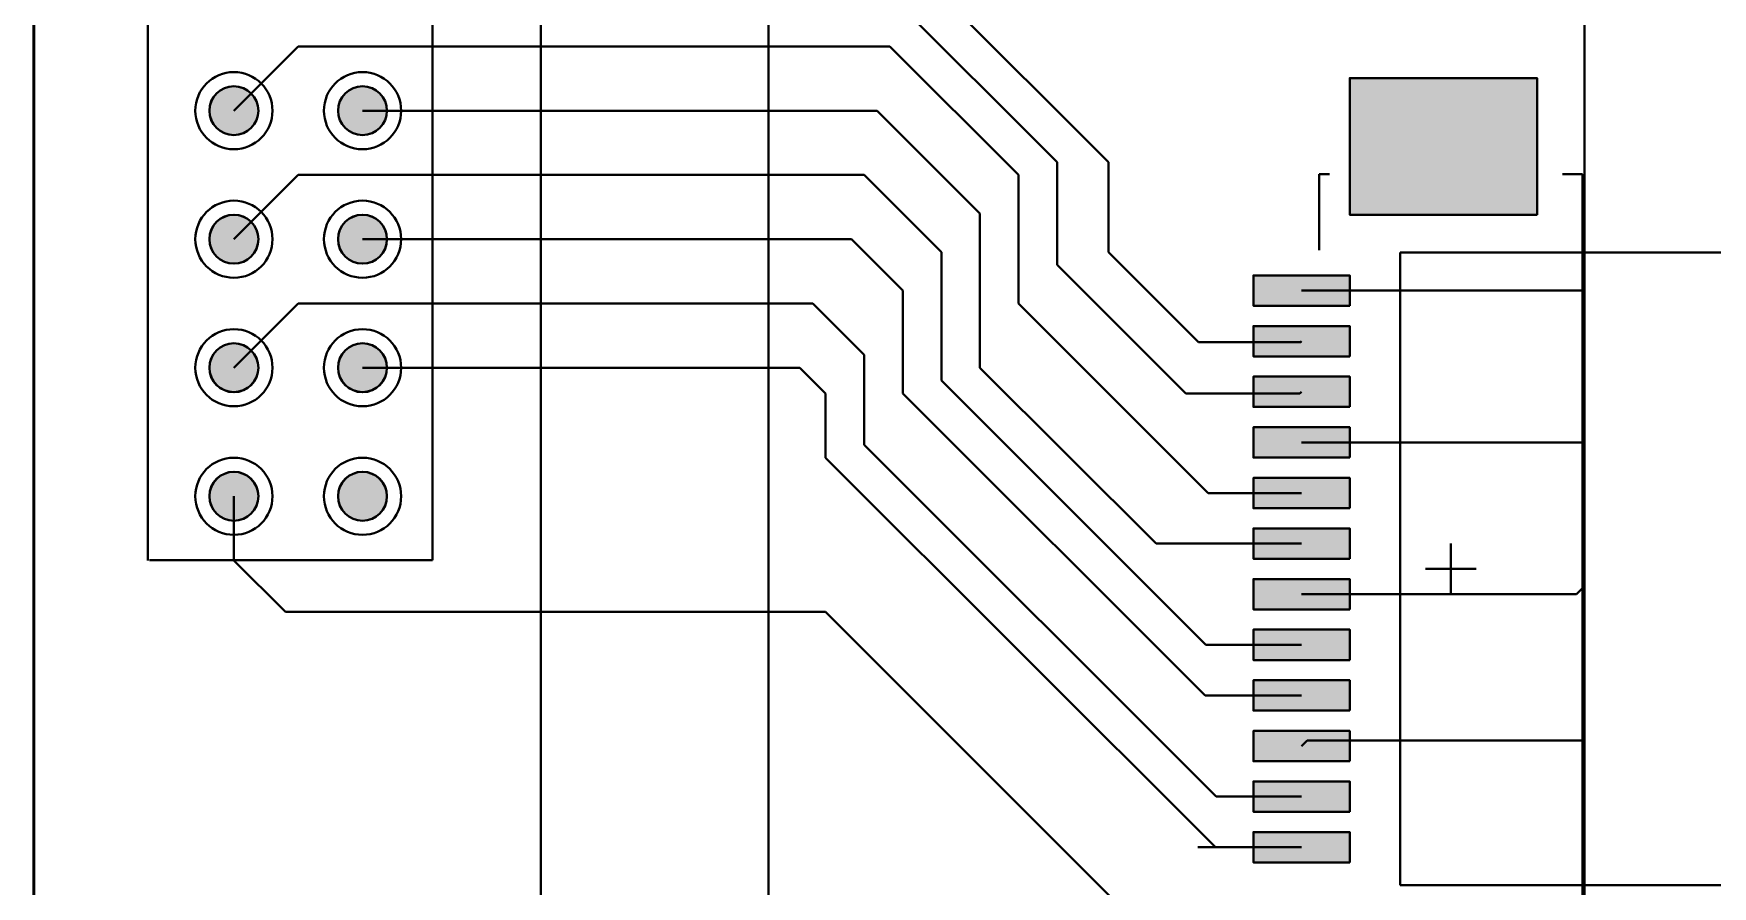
# Model space of a CAD drawing. Header units: millimetres. Extents: x 3 to 68, y 3.3 to 83.4.
# Drawn here: x 2.96 to 36.11, y 21.15 to 38 of the extents above; entities that cross this region are included whole.
import ezdxf

# ---------------------------------------------------------------- set-up
doc = ezdxf.new("R2010")
doc.units = ezdxf.units.MM
for name, color, linetype in [('bottom_copper', 7, 'Continuous'), ('bottom_silk', 7, 'Continuous'), ('drill_plated', 7, 'Continuous'), ('outline', 7, 'Continuous'), ('top_copper', 7, 'Continuous'), ('top_silk', 7, 'Continuous')]:
    doc.layers.add(name, color=color, linetype=linetype)

msp = doc.modelspace()

# ---------------------------------------------------------------- hatches: boundary and pattern name
at = {"layer": 'bottom_copper', "lineweight": 40}
for points in [[(7.389, 36.382), (7.362, 36.291), (7.317, 36.208), (7.257, 36.135), (7.184, 36.075), (7.101, 36.03), (7.01, 36.003), (6.916, 35.993), (6.822, 36.003), (6.731, 36.03), (6.648, 36.075), (6.575, 36.135), (6.515, 36.208), (6.47, 36.291), (6.443, 36.382), (6.433, 36.476), (6.443, 36.57), (6.47, 36.661), (6.515, 36.744), (6.575, 36.817), (6.648, 36.877), (6.731, 36.922), (6.822, 36.949), (6.916, 36.959), (7.01, 36.949), (7.101, 36.922), (7.184, 36.877), (7.257, 36.817), (7.317, 36.744), (7.362, 36.661), (7.389, 36.57), (7.399, 36.476), (7.389, 36.382)], [(9.929, 36.382), (9.902, 36.291), (9.857, 36.208), (9.797, 36.135), (9.724, 36.075), (9.641, 36.03), (9.55, 36.003), (9.456, 35.993), (9.362, 36.003), (9.271, 36.03), (9.188, 36.075), (9.115, 36.135), (9.055, 36.208), (9.01, 36.291), (8.983, 36.382), (8.973, 36.476), (8.983, 36.57), (9.01, 36.661), (9.055, 36.744), (9.115, 36.817), (9.188, 36.877), (9.271, 36.922), (9.362, 36.949), (9.456, 36.959), (9.55, 36.949), (9.641, 36.922), (9.724, 36.877), (9.797, 36.817), (9.857, 36.744), (9.902, 36.661), (9.929, 36.57), (9.939, 36.476), (9.929, 36.382)], [(7.389, 33.842), (7.362, 33.751), (7.317, 33.668), (7.257, 33.595), (7.184, 33.535), (7.101, 33.49), (7.01, 33.463), (6.916, 33.453), (6.822, 33.463), (6.731, 33.49), (6.648, 33.535), (6.575, 33.595), (6.515, 33.668), (6.47, 33.751), (6.443, 33.842), (6.433, 33.936), (6.443, 34.03), (6.47, 34.121), (6.515, 34.204), (6.575, 34.277), (6.648, 34.337), (6.731, 34.382), (6.822, 34.409), (6.916, 34.419), (7.01, 34.409), (7.101, 34.382), (7.184, 34.337), (7.257, 34.277), (7.317, 34.204), (7.362, 34.121), (7.389, 34.03), (7.399, 33.936), (7.389, 33.842)], [(9.929, 33.842), (9.902, 33.751), (9.857, 33.668), (9.797, 33.595), (9.724, 33.535), (9.641, 33.49), (9.55, 33.463), (9.456, 33.453), (9.362, 33.463), (9.271, 33.49), (9.188, 33.535), (9.115, 33.595), (9.055, 33.668), (9.01, 33.751), (8.983, 33.842), (8.973, 33.936), (8.983, 34.03), (9.01, 34.121), (9.055, 34.204), (9.115, 34.277), (9.188, 34.337), (9.271, 34.382), (9.362, 34.409), (9.456, 34.419), (9.55, 34.409), (9.641, 34.382), (9.724, 34.337), (9.797, 34.277), (9.857, 34.204), (9.902, 34.121), (9.929, 34.03), (9.939, 33.936), (9.929, 33.842)], [(7.389, 31.302), (7.362, 31.211), (7.317, 31.128), (7.257, 31.055), (7.184, 30.995), (7.101, 30.95), (7.01, 30.923), (6.916, 30.913), (6.822, 30.923), (6.731, 30.95), (6.648, 30.995), (6.575, 31.055), (6.515, 31.128), (6.47, 31.211), (6.443, 31.302), (6.433, 31.396), (6.443, 31.49), (6.47, 31.581), (6.515, 31.664), (6.575, 31.737), (6.648, 31.797), (6.731, 31.842), (6.822, 31.869), (6.916, 31.879), (7.01, 31.869), (7.101, 31.842), (7.184, 31.797), (7.257, 31.737), (7.317, 31.664), (7.362, 31.581), (7.389, 31.49), (7.399, 31.396), (7.389, 31.302)], [(9.929, 31.302), (9.902, 31.211), (9.857, 31.128), (9.797, 31.055), (9.724, 30.995), (9.641, 30.95), (9.55, 30.923), (9.456, 30.913), (9.362, 30.923), (9.271, 30.95), (9.188, 30.995), (9.115, 31.055), (9.055, 31.128), (9.01, 31.211), (8.983, 31.302), (8.973, 31.396), (8.983, 31.49), (9.01, 31.581), (9.055, 31.664), (9.115, 31.737), (9.188, 31.797), (9.271, 31.842), (9.362, 31.869), (9.456, 31.879), (9.55, 31.869), (9.641, 31.842), (9.724, 31.797), (9.797, 31.737), (9.857, 31.664), (9.902, 31.581), (9.929, 31.49), (9.939, 31.396), (9.929, 31.302)], [(7.389, 28.762), (7.362, 28.671), (7.317, 28.588), (7.257, 28.515), (7.184, 28.455), (7.101, 28.41), (7.01, 28.383), (6.916, 28.373), (6.822, 28.383), (6.731, 28.41), (6.648, 28.455), (6.575, 28.515), (6.515, 28.588), (6.47, 28.671), (6.443, 28.762), (6.433, 28.856), (6.443, 28.95), (6.47, 29.041), (6.515, 29.124), (6.575, 29.197), (6.648, 29.257), (6.731, 29.302), (6.822, 29.329), (6.916, 29.339), (7.01, 29.329), (7.101, 29.302), (7.184, 29.257), (7.257, 29.197), (7.317, 29.124), (7.362, 29.041), (7.389, 28.95), (7.399, 28.856), (7.389, 28.762)], [(9.929, 28.762), (9.902, 28.671), (9.857, 28.588), (9.797, 28.515), (9.724, 28.455), (9.641, 28.41), (9.55, 28.383), (9.456, 28.373), (9.362, 28.383), (9.271, 28.41), (9.188, 28.455), (9.115, 28.515), (9.055, 28.588), (9.01, 28.671), (8.983, 28.762), (8.973, 28.856), (8.983, 28.95), (9.01, 29.041), (9.055, 29.124), (9.115, 29.197), (9.188, 29.257), (9.271, 29.302), (9.362, 29.329), (9.456, 29.339), (9.55, 29.329), (9.641, 29.302), (9.724, 29.257), (9.797, 29.197), (9.857, 29.124), (9.902, 29.041), (9.929, 28.95), (9.939, 28.856), (9.929, 28.762)]]:
    msp.add_hatch(color=7, dxfattribs=at).paths.add_polyline_path(points, flags=0)
at = {"layer": 'drill_plated', "lineweight": 40}
for points in [[(7.389, 36.382), (7.362, 36.291), (7.317, 36.208), (7.257, 36.135), (7.184, 36.075), (7.101, 36.03), (7.01, 36.003), (6.916, 35.993), (6.822, 36.003), (6.731, 36.03), (6.648, 36.075), (6.575, 36.135), (6.515, 36.208), (6.47, 36.291), (6.443, 36.382), (6.433, 36.476), (6.443, 36.57), (6.47, 36.661), (6.515, 36.744), (6.575, 36.817), (6.648, 36.877), (6.731, 36.922), (6.822, 36.949), (6.916, 36.959), (7.01, 36.949), (7.101, 36.922), (7.184, 36.877), (7.257, 36.817), (7.317, 36.744), (7.362, 36.661), (7.389, 36.57), (7.399, 36.476), (7.389, 36.382)], [(9.929, 36.382), (9.902, 36.291), (9.857, 36.208), (9.797, 36.135), (9.724, 36.075), (9.641, 36.03), (9.55, 36.003), (9.456, 35.993), (9.362, 36.003), (9.271, 36.03), (9.188, 36.075), (9.115, 36.135), (9.055, 36.208), (9.01, 36.291), (8.983, 36.382), (8.973, 36.476), (8.983, 36.57), (9.01, 36.661), (9.055, 36.744), (9.115, 36.817), (9.188, 36.877), (9.271, 36.922), (9.362, 36.949), (9.456, 36.959), (9.55, 36.949), (9.641, 36.922), (9.724, 36.877), (9.797, 36.817), (9.857, 36.744), (9.902, 36.661), (9.929, 36.57), (9.939, 36.476), (9.929, 36.382)], [(7.389, 33.842), (7.362, 33.751), (7.317, 33.668), (7.257, 33.595), (7.184, 33.535), (7.101, 33.49), (7.01, 33.463), (6.916, 33.453), (6.822, 33.463), (6.731, 33.49), (6.648, 33.535), (6.575, 33.595), (6.515, 33.668), (6.47, 33.751), (6.443, 33.842), (6.433, 33.936), (6.443, 34.03), (6.47, 34.121), (6.515, 34.204), (6.575, 34.277), (6.648, 34.337), (6.731, 34.382), (6.822, 34.409), (6.916, 34.419), (7.01, 34.409), (7.101, 34.382), (7.184, 34.337), (7.257, 34.277), (7.317, 34.204), (7.362, 34.121), (7.389, 34.03), (7.399, 33.936), (7.389, 33.842)], [(9.929, 33.842), (9.902, 33.751), (9.857, 33.668), (9.797, 33.595), (9.724, 33.535), (9.641, 33.49), (9.55, 33.463), (9.456, 33.453), (9.362, 33.463), (9.271, 33.49), (9.188, 33.535), (9.115, 33.595), (9.055, 33.668), (9.01, 33.751), (8.983, 33.842), (8.973, 33.936), (8.983, 34.03), (9.01, 34.121), (9.055, 34.204), (9.115, 34.277), (9.188, 34.337), (9.271, 34.382), (9.362, 34.409), (9.456, 34.419), (9.55, 34.409), (9.641, 34.382), (9.724, 34.337), (9.797, 34.277), (9.857, 34.204), (9.902, 34.121), (9.929, 34.03), (9.939, 33.936), (9.929, 33.842)], [(7.389, 31.302), (7.362, 31.211), (7.317, 31.128), (7.257, 31.055), (7.184, 30.995), (7.101, 30.95), (7.01, 30.923), (6.916, 30.913), (6.822, 30.923), (6.731, 30.95), (6.648, 30.995), (6.575, 31.055), (6.515, 31.128), (6.47, 31.211), (6.443, 31.302), (6.433, 31.396), (6.443, 31.49), (6.47, 31.581), (6.515, 31.664), (6.575, 31.737), (6.648, 31.797), (6.731, 31.842), (6.822, 31.869), (6.916, 31.879), (7.01, 31.869), (7.101, 31.842), (7.184, 31.797), (7.257, 31.737), (7.317, 31.664), (7.362, 31.581), (7.389, 31.49), (7.399, 31.396), (7.389, 31.302)], [(9.929, 31.302), (9.902, 31.211), (9.857, 31.128), (9.797, 31.055), (9.724, 30.995), (9.641, 30.95), (9.55, 30.923), (9.456, 30.913), (9.362, 30.923), (9.271, 30.95), (9.188, 30.995), (9.115, 31.055), (9.055, 31.128), (9.01, 31.211), (8.983, 31.302), (8.973, 31.396), (8.983, 31.49), (9.01, 31.581), (9.055, 31.664), (9.115, 31.737), (9.188, 31.797), (9.271, 31.842), (9.362, 31.869), (9.456, 31.879), (9.55, 31.869), (9.641, 31.842), (9.724, 31.797), (9.797, 31.737), (9.857, 31.664), (9.902, 31.581), (9.929, 31.49), (9.939, 31.396), (9.929, 31.302)], [(7.389, 28.762), (7.362, 28.671), (7.317, 28.588), (7.257, 28.515), (7.184, 28.455), (7.101, 28.41), (7.01, 28.383), (6.916, 28.373), (6.822, 28.383), (6.731, 28.41), (6.648, 28.455), (6.575, 28.515), (6.515, 28.588), (6.47, 28.671), (6.443, 28.762), (6.433, 28.856), (6.443, 28.95), (6.47, 29.041), (6.515, 29.124), (6.575, 29.197), (6.648, 29.257), (6.731, 29.302), (6.822, 29.329), (6.916, 29.339), (7.01, 29.329), (7.101, 29.302), (7.184, 29.257), (7.257, 29.197), (7.317, 29.124), (7.362, 29.041), (7.389, 28.95), (7.399, 28.856), (7.389, 28.762)], [(9.929, 28.762), (9.902, 28.671), (9.857, 28.588), (9.797, 28.515), (9.724, 28.455), (9.641, 28.41), (9.55, 28.383), (9.456, 28.373), (9.362, 28.383), (9.271, 28.41), (9.188, 28.455), (9.115, 28.515), (9.055, 28.588), (9.01, 28.671), (8.983, 28.762), (8.973, 28.856), (8.983, 28.95), (9.01, 29.041), (9.055, 29.124), (9.115, 29.197), (9.188, 29.257), (9.271, 29.302), (9.362, 29.329), (9.456, 29.339), (9.55, 29.329), (9.641, 29.302), (9.724, 29.257), (9.797, 29.197), (9.857, 29.124), (9.902, 29.041), (9.929, 28.95), (9.939, 28.856), (9.929, 28.762)]]:
    msp.add_hatch(color=7, dxfattribs=at).paths.add_polyline_path(points, flags=0)
at = {"layer": 'top_copper', "lineweight": 40}
for points in [[(7.389, 36.382), (7.362, 36.291), (7.317, 36.208), (7.257, 36.135), (7.184, 36.075), (7.101, 36.03), (7.01, 36.003), (6.916, 35.993), (6.822, 36.003), (6.731, 36.03), (6.648, 36.075), (6.575, 36.135), (6.515, 36.208), (6.47, 36.291), (6.443, 36.382), (6.433, 36.476), (6.443, 36.57), (6.47, 36.661), (6.515, 36.744), (6.575, 36.817), (6.648, 36.877), (6.731, 36.922), (6.822, 36.949), (6.916, 36.959), (7.01, 36.949), (7.101, 36.922), (7.184, 36.877), (7.257, 36.817), (7.317, 36.744), (7.362, 36.661), (7.389, 36.57), (7.399, 36.476), (7.389, 36.382)], [(9.929, 36.382), (9.902, 36.291), (9.857, 36.208), (9.797, 36.135), (9.724, 36.075), (9.641, 36.03), (9.55, 36.003), (9.456, 35.993), (9.362, 36.003), (9.271, 36.03), (9.188, 36.075), (9.115, 36.135), (9.055, 36.208), (9.01, 36.291), (8.983, 36.382), (8.973, 36.476), (8.983, 36.57), (9.01, 36.661), (9.055, 36.744), (9.115, 36.817), (9.188, 36.877), (9.271, 36.922), (9.362, 36.949), (9.456, 36.959), (9.55, 36.949), (9.641, 36.922), (9.724, 36.877), (9.797, 36.817), (9.857, 36.744), (9.902, 36.661), (9.929, 36.57), (9.939, 36.476), (9.929, 36.382)], [(32.648, 34.42), (28.948, 34.42), (28.948, 37.12), (32.648, 37.12), (32.648, 34.42)], [(7.389, 33.842), (7.362, 33.751), (7.317, 33.668), (7.257, 33.595), (7.184, 33.535), (7.101, 33.49), (7.01, 33.463), (6.916, 33.453), (6.822, 33.463), (6.731, 33.49), (6.648, 33.535), (6.575, 33.595), (6.515, 33.668), (6.47, 33.751), (6.443, 33.842), (6.433, 33.936), (6.443, 34.03), (6.47, 34.121), (6.515, 34.204), (6.575, 34.277), (6.648, 34.337), (6.731, 34.382), (6.822, 34.409), (6.916, 34.419), (7.01, 34.409), (7.101, 34.382), (7.184, 34.337), (7.257, 34.277), (7.317, 34.204), (7.362, 34.121), (7.389, 34.03), (7.399, 33.936), (7.389, 33.842)], [(9.929, 33.842), (9.902, 33.751), (9.857, 33.668), (9.797, 33.595), (9.724, 33.535), (9.641, 33.49), (9.55, 33.463), (9.456, 33.453), (9.362, 33.463), (9.271, 33.49), (9.188, 33.535), (9.115, 33.595), (9.055, 33.668), (9.01, 33.751), (8.983, 33.842), (8.973, 33.936), (8.983, 34.03), (9.01, 34.121), (9.055, 34.204), (9.115, 34.277), (9.188, 34.337), (9.271, 34.382), (9.362, 34.409), (9.456, 34.419), (9.55, 34.409), (9.641, 34.382), (9.724, 34.337), (9.797, 34.277), (9.857, 34.204), (9.902, 34.121), (9.929, 34.03), (9.939, 33.936), (9.929, 33.842)], [(28.948, 32.62), (27.048, 32.62), (27.048, 33.22), (28.948, 33.22), (28.948, 32.62)], [(28.948, 31.62), (27.048, 31.62), (27.048, 32.22), (28.948, 32.22), (28.948, 31.62)], [(7.389, 31.302), (7.362, 31.211), (7.317, 31.128), (7.257, 31.055), (7.184, 30.995), (7.101, 30.95), (7.01, 30.923), (6.916, 30.913), (6.822, 30.923), (6.731, 30.95), (6.648, 30.995), (6.575, 31.055), (6.515, 31.128), (6.47, 31.211), (6.443, 31.302), (6.433, 31.396), (6.443, 31.49), (6.47, 31.581), (6.515, 31.664), (6.575, 31.737), (6.648, 31.797), (6.731, 31.842), (6.822, 31.869), (6.916, 31.879), (7.01, 31.869), (7.101, 31.842), (7.184, 31.797), (7.257, 31.737), (7.317, 31.664), (7.362, 31.581), (7.389, 31.49), (7.399, 31.396), (7.389, 31.302)], [(9.929, 31.302), (9.902, 31.211), (9.857, 31.128), (9.797, 31.055), (9.724, 30.995), (9.641, 30.95), (9.55, 30.923), (9.456, 30.913), (9.362, 30.923), (9.271, 30.95), (9.188, 30.995), (9.115, 31.055), (9.055, 31.128), (9.01, 31.211), (8.983, 31.302), (8.973, 31.396), (8.983, 31.49), (9.01, 31.581), (9.055, 31.664), (9.115, 31.737), (9.188, 31.797), (9.271, 31.842), (9.362, 31.869), (9.456, 31.879), (9.55, 31.869), (9.641, 31.842), (9.724, 31.797), (9.797, 31.737), (9.857, 31.664), (9.902, 31.581), (9.929, 31.49), (9.939, 31.396), (9.929, 31.302)], [(28.948, 30.62), (27.048, 30.62), (27.048, 31.22), (28.948, 31.22), (28.948, 30.62)], [(28.948, 29.62), (27.048, 29.62), (27.048, 30.22), (28.948, 30.22), (28.948, 29.62)], [(7.389, 28.762), (7.362, 28.671), (7.317, 28.588), (7.257, 28.515), (7.184, 28.455), (7.101, 28.41), (7.01, 28.383), (6.916, 28.373), (6.822, 28.383), (6.731, 28.41), (6.648, 28.455), (6.575, 28.515), (6.515, 28.588), (6.47, 28.671), (6.443, 28.762), (6.433, 28.856), (6.443, 28.95), (6.47, 29.041), (6.515, 29.124), (6.575, 29.197), (6.648, 29.257), (6.731, 29.302), (6.822, 29.329), (6.916, 29.339), (7.01, 29.329), (7.101, 29.302), (7.184, 29.257), (7.257, 29.197), (7.317, 29.124), (7.362, 29.041), (7.389, 28.95), (7.399, 28.856), (7.389, 28.762)], [(9.929, 28.762), (9.902, 28.671), (9.857, 28.588), (9.797, 28.515), (9.724, 28.455), (9.641, 28.41), (9.55, 28.383), (9.456, 28.373), (9.362, 28.383), (9.271, 28.41), (9.188, 28.455), (9.115, 28.515), (9.055, 28.588), (9.01, 28.671), (8.983, 28.762), (8.973, 28.856), (8.983, 28.95), (9.01, 29.041), (9.055, 29.124), (9.115, 29.197), (9.188, 29.257), (9.271, 29.302), (9.362, 29.329), (9.456, 29.339), (9.55, 29.329), (9.641, 29.302), (9.724, 29.257), (9.797, 29.197), (9.857, 29.124), (9.902, 29.041), (9.929, 28.95), (9.939, 28.856), (9.929, 28.762)], [(28.948, 28.62), (27.048, 28.62), (27.048, 29.22), (28.948, 29.22), (28.948, 28.62)], [(28.948, 27.62), (27.048, 27.62), (27.048, 28.22), (28.948, 28.22), (28.948, 27.62)], [(28.948, 26.62), (27.048, 26.62), (27.048, 27.22), (28.948, 27.22), (28.948, 26.62)], [(28.948, 25.62), (27.048, 25.62), (27.048, 26.22), (28.948, 26.22), (28.948, 25.62)], [(28.948, 24.62), (27.048, 24.62), (27.048, 25.22), (28.948, 25.22), (28.948, 24.62)], [(28.948, 23.62), (27.048, 23.62), (27.048, 24.22), (28.948, 24.22), (28.948, 23.62)], [(28.948, 22.62), (27.048, 22.62), (27.048, 23.22), (28.948, 23.22), (28.948, 22.62)], [(28.948, 21.62), (27.048, 21.62), (27.048, 22.22), (28.948, 22.22), (28.948, 21.62)]]:
    msp.add_hatch(color=7, dxfattribs=at).paths.add_polyline_path(points, flags=0)

# ---------------------------------------------------------------- linework, layer by layer
at = {"layer": 'bottom_copper', "color": 7, "lineweight": 40}
for points in [[(7.389, 36.382), (7.362, 36.291), (7.317, 36.208), (7.257, 36.135), (7.184, 36.075), (7.101, 36.03), (7.01, 36.003), (6.916, 35.993), (6.822, 36.003), (6.731, 36.03), (6.648, 36.075), (6.575, 36.135), (6.515, 36.208), (6.47, 36.291), (6.443, 36.382), (6.433, 36.476), (6.443, 36.57), (6.47, 36.661), (6.515, 36.744), (6.575, 36.817), (6.648, 36.877), (6.731, 36.922), (6.822, 36.949), (6.916, 36.959), (7.01, 36.949), (7.101, 36.922), (7.184, 36.877), (7.257, 36.817), (7.317, 36.744), (7.362, 36.661), (7.389, 36.57), (7.399, 36.476), (7.389, 36.382)], [(9.929, 36.382), (9.902, 36.291), (9.857, 36.208), (9.797, 36.135), (9.724, 36.075), (9.641, 36.03), (9.55, 36.003), (9.456, 35.993), (9.362, 36.003), (9.271, 36.03), (9.188, 36.075), (9.115, 36.135), (9.055, 36.208), (9.01, 36.291), (8.983, 36.382), (8.973, 36.476), (8.983, 36.57), (9.01, 36.661), (9.055, 36.744), (9.115, 36.817), (9.188, 36.877), (9.271, 36.922), (9.362, 36.949), (9.456, 36.959), (9.55, 36.949), (9.641, 36.922), (9.724, 36.877), (9.797, 36.817), (9.857, 36.744), (9.902, 36.661), (9.929, 36.57), (9.939, 36.476), (9.929, 36.382)], [(7.389, 33.842), (7.362, 33.751), (7.317, 33.668), (7.257, 33.595), (7.184, 33.535), (7.101, 33.49), (7.01, 33.463), (6.916, 33.453), (6.822, 33.463), (6.731, 33.49), (6.648, 33.535), (6.575, 33.595), (6.515, 33.668), (6.47, 33.751), (6.443, 33.842), (6.433, 33.936), (6.443, 34.03), (6.47, 34.121), (6.515, 34.204), (6.575, 34.277), (6.648, 34.337), (6.731, 34.382), (6.822, 34.409), (6.916, 34.419), (7.01, 34.409), (7.101, 34.382), (7.184, 34.337), (7.257, 34.277), (7.317, 34.204), (7.362, 34.121), (7.389, 34.03), (7.399, 33.936), (7.389, 33.842)], [(9.929, 33.842), (9.902, 33.751), (9.857, 33.668), (9.797, 33.595), (9.724, 33.535), (9.641, 33.49), (9.55, 33.463), (9.456, 33.453), (9.362, 33.463), (9.271, 33.49), (9.188, 33.535), (9.115, 33.595), (9.055, 33.668), (9.01, 33.751), (8.983, 33.842), (8.973, 33.936), (8.983, 34.03), (9.01, 34.121), (9.055, 34.204), (9.115, 34.277), (9.188, 34.337), (9.271, 34.382), (9.362, 34.409), (9.456, 34.419), (9.55, 34.409), (9.641, 34.382), (9.724, 34.337), (9.797, 34.277), (9.857, 34.204), (9.902, 34.121), (9.929, 34.03), (9.939, 33.936), (9.929, 33.842)], [(7.389, 31.302), (7.362, 31.211), (7.317, 31.128), (7.257, 31.055), (7.184, 30.995), (7.101, 30.95), (7.01, 30.923), (6.916, 30.913), (6.822, 30.923), (6.731, 30.95), (6.648, 30.995), (6.575, 31.055), (6.515, 31.128), (6.47, 31.211), (6.443, 31.302), (6.433, 31.396), (6.443, 31.49), (6.47, 31.581), (6.515, 31.664), (6.575, 31.737), (6.648, 31.797), (6.731, 31.842), (6.822, 31.869), (6.916, 31.879), (7.01, 31.869), (7.101, 31.842), (7.184, 31.797), (7.257, 31.737), (7.317, 31.664), (7.362, 31.581), (7.389, 31.49), (7.399, 31.396), (7.389, 31.302)], [(9.929, 31.302), (9.902, 31.211), (9.857, 31.128), (9.797, 31.055), (9.724, 30.995), (9.641, 30.95), (9.55, 30.923), (9.456, 30.913), (9.362, 30.923), (9.271, 30.95), (9.188, 30.995), (9.115, 31.055), (9.055, 31.128), (9.01, 31.211), (8.983, 31.302), (8.973, 31.396), (8.983, 31.49), (9.01, 31.581), (9.055, 31.664), (9.115, 31.737), (9.188, 31.797), (9.271, 31.842), (9.362, 31.869), (9.456, 31.879), (9.55, 31.869), (9.641, 31.842), (9.724, 31.797), (9.797, 31.737), (9.857, 31.664), (9.902, 31.581), (9.929, 31.49), (9.939, 31.396), (9.929, 31.302)], [(7.389, 28.762), (7.362, 28.671), (7.317, 28.588), (7.257, 28.515), (7.184, 28.455), (7.101, 28.41), (7.01, 28.383), (6.916, 28.373), (6.822, 28.383), (6.731, 28.41), (6.648, 28.455), (6.575, 28.515), (6.515, 28.588), (6.47, 28.671), (6.443, 28.762), (6.433, 28.856), (6.443, 28.95), (6.47, 29.041), (6.515, 29.124), (6.575, 29.197), (6.648, 29.257), (6.731, 29.302), (6.822, 29.329), (6.916, 29.339), (7.01, 29.329), (7.101, 29.302), (7.184, 29.257), (7.257, 29.197), (7.317, 29.124), (7.362, 29.041), (7.389, 28.95), (7.399, 28.856), (7.389, 28.762)], [(9.929, 28.762), (9.902, 28.671), (9.857, 28.588), (9.797, 28.515), (9.724, 28.455), (9.641, 28.41), (9.55, 28.383), (9.456, 28.373), (9.362, 28.383), (9.271, 28.41), (9.188, 28.455), (9.115, 28.515), (9.055, 28.588), (9.01, 28.671), (8.983, 28.762), (8.973, 28.856), (8.983, 28.95), (9.01, 29.041), (9.055, 29.124), (9.115, 29.197), (9.188, 29.257), (9.271, 29.302), (9.362, 29.329), (9.456, 29.339), (9.55, 29.329), (9.641, 29.302), (9.724, 29.257), (9.797, 29.197), (9.857, 29.124), (9.902, 29.041), (9.929, 28.95), (9.939, 28.856), (9.929, 28.762)]]:
    msp.add_lwpolyline(points, close=True, dxfattribs=at)
for centre, major_axis in [((6.916, 36.476), (0.762, 0)), ((9.456, 36.476), (0.762, 0)), ((6.916, 36.476), (0.483, 0)), ((9.456, 36.476), (0.483, 0)), ((6.916, 33.936), (0.762, 0)), ((9.456, 33.936), (0.762, 0)), ((6.916, 33.936), (0.483, 0)), ((9.456, 33.936), (0.483, 0)), ((6.916, 31.396), (0.762, 0)), ((9.456, 31.396), (0.762, 0)), ((6.916, 31.396), (0.483, 0)), ((9.456, 31.396), (0.483, 0)), ((6.916, 28.856), (0.762, 0)), ((9.456, 28.856), (0.762, 0)), ((6.916, 28.856), (0.483, 0)), ((9.456, 28.856), (0.483, 0))]:
    msp.add_ellipse(centre, major_axis=major_axis, ratio=1, dxfattribs=at)
at = {"layer": 'bottom_silk', "color": 7, "lineweight": 40}
for p, q in [((2.974, 83.364), (2.974, 3.364)), ((5.214, 65.686), (5.214, 27.586)), ((10.838, 65.696), (10.838, 27.596)), ((5.25, 27.596), (10.838, 27.596))]:
    msp.add_line(p, q, dxfattribs=at)
at = {"layer": 'drill_plated', "color": 7, "lineweight": 40}
for points in [[(7.389, 36.382), (7.362, 36.291), (7.317, 36.208), (7.257, 36.135), (7.184, 36.075), (7.101, 36.03), (7.01, 36.003), (6.916, 35.993), (6.822, 36.003), (6.731, 36.03), (6.648, 36.075), (6.575, 36.135), (6.515, 36.208), (6.47, 36.291), (6.443, 36.382), (6.433, 36.476), (6.443, 36.57), (6.47, 36.661), (6.515, 36.744), (6.575, 36.817), (6.648, 36.877), (6.731, 36.922), (6.822, 36.949), (6.916, 36.959), (7.01, 36.949), (7.101, 36.922), (7.184, 36.877), (7.257, 36.817), (7.317, 36.744), (7.362, 36.661), (7.389, 36.57), (7.399, 36.476), (7.389, 36.382)], [(9.929, 36.382), (9.902, 36.291), (9.857, 36.208), (9.797, 36.135), (9.724, 36.075), (9.641, 36.03), (9.55, 36.003), (9.456, 35.993), (9.362, 36.003), (9.271, 36.03), (9.188, 36.075), (9.115, 36.135), (9.055, 36.208), (9.01, 36.291), (8.983, 36.382), (8.973, 36.476), (8.983, 36.57), (9.01, 36.661), (9.055, 36.744), (9.115, 36.817), (9.188, 36.877), (9.271, 36.922), (9.362, 36.949), (9.456, 36.959), (9.55, 36.949), (9.641, 36.922), (9.724, 36.877), (9.797, 36.817), (9.857, 36.744), (9.902, 36.661), (9.929, 36.57), (9.939, 36.476), (9.929, 36.382)], [(7.389, 33.842), (7.362, 33.751), (7.317, 33.668), (7.257, 33.595), (7.184, 33.535), (7.101, 33.49), (7.01, 33.463), (6.916, 33.453), (6.822, 33.463), (6.731, 33.49), (6.648, 33.535), (6.575, 33.595), (6.515, 33.668), (6.47, 33.751), (6.443, 33.842), (6.433, 33.936), (6.443, 34.03), (6.47, 34.121), (6.515, 34.204), (6.575, 34.277), (6.648, 34.337), (6.731, 34.382), (6.822, 34.409), (6.916, 34.419), (7.01, 34.409), (7.101, 34.382), (7.184, 34.337), (7.257, 34.277), (7.317, 34.204), (7.362, 34.121), (7.389, 34.03), (7.399, 33.936), (7.389, 33.842)], [(9.929, 33.842), (9.902, 33.751), (9.857, 33.668), (9.797, 33.595), (9.724, 33.535), (9.641, 33.49), (9.55, 33.463), (9.456, 33.453), (9.362, 33.463), (9.271, 33.49), (9.188, 33.535), (9.115, 33.595), (9.055, 33.668), (9.01, 33.751), (8.983, 33.842), (8.973, 33.936), (8.983, 34.03), (9.01, 34.121), (9.055, 34.204), (9.115, 34.277), (9.188, 34.337), (9.271, 34.382), (9.362, 34.409), (9.456, 34.419), (9.55, 34.409), (9.641, 34.382), (9.724, 34.337), (9.797, 34.277), (9.857, 34.204), (9.902, 34.121), (9.929, 34.03), (9.939, 33.936), (9.929, 33.842)], [(7.389, 31.302), (7.362, 31.211), (7.317, 31.128), (7.257, 31.055), (7.184, 30.995), (7.101, 30.95), (7.01, 30.923), (6.916, 30.913), (6.822, 30.923), (6.731, 30.95), (6.648, 30.995), (6.575, 31.055), (6.515, 31.128), (6.47, 31.211), (6.443, 31.302), (6.433, 31.396), (6.443, 31.49), (6.47, 31.581), (6.515, 31.664), (6.575, 31.737), (6.648, 31.797), (6.731, 31.842), (6.822, 31.869), (6.916, 31.879), (7.01, 31.869), (7.101, 31.842), (7.184, 31.797), (7.257, 31.737), (7.317, 31.664), (7.362, 31.581), (7.389, 31.49), (7.399, 31.396), (7.389, 31.302)], [(9.929, 31.302), (9.902, 31.211), (9.857, 31.128), (9.797, 31.055), (9.724, 30.995), (9.641, 30.95), (9.55, 30.923), (9.456, 30.913), (9.362, 30.923), (9.271, 30.95), (9.188, 30.995), (9.115, 31.055), (9.055, 31.128), (9.01, 31.211), (8.983, 31.302), (8.973, 31.396), (8.983, 31.49), (9.01, 31.581), (9.055, 31.664), (9.115, 31.737), (9.188, 31.797), (9.271, 31.842), (9.362, 31.869), (9.456, 31.879), (9.55, 31.869), (9.641, 31.842), (9.724, 31.797), (9.797, 31.737), (9.857, 31.664), (9.902, 31.581), (9.929, 31.49), (9.939, 31.396), (9.929, 31.302)], [(7.389, 28.762), (7.362, 28.671), (7.317, 28.588), (7.257, 28.515), (7.184, 28.455), (7.101, 28.41), (7.01, 28.383), (6.916, 28.373), (6.822, 28.383), (6.731, 28.41), (6.648, 28.455), (6.575, 28.515), (6.515, 28.588), (6.47, 28.671), (6.443, 28.762), (6.433, 28.856), (6.443, 28.95), (6.47, 29.041), (6.515, 29.124), (6.575, 29.197), (6.648, 29.257), (6.731, 29.302), (6.822, 29.329), (6.916, 29.339), (7.01, 29.329), (7.101, 29.302), (7.184, 29.257), (7.257, 29.197), (7.317, 29.124), (7.362, 29.041), (7.389, 28.95), (7.399, 28.856), (7.389, 28.762)], [(9.929, 28.762), (9.902, 28.671), (9.857, 28.588), (9.797, 28.515), (9.724, 28.455), (9.641, 28.41), (9.55, 28.383), (9.456, 28.373), (9.362, 28.383), (9.271, 28.41), (9.188, 28.455), (9.115, 28.515), (9.055, 28.588), (9.01, 28.671), (8.983, 28.762), (8.973, 28.856), (8.983, 28.95), (9.01, 29.041), (9.055, 29.124), (9.115, 29.197), (9.188, 29.257), (9.271, 29.302), (9.362, 29.329), (9.456, 29.339), (9.55, 29.329), (9.641, 29.302), (9.724, 29.257), (9.797, 29.197), (9.857, 29.124), (9.902, 29.041), (9.929, 28.95), (9.939, 28.856), (9.929, 28.762)]]:
    msp.add_lwpolyline(points, close=True, dxfattribs=at)
for centre in [(6.916, 36.476), (9.456, 36.476), (6.916, 33.936), (9.456, 33.936), (6.916, 31.396), (9.456, 31.396), (6.916, 28.856), (9.456, 28.856)]:
    msp.add_ellipse(centre, major_axis=(0.483, 0), ratio=1, dxfattribs=at)
at = {"layer": 'outline', "color": 7, "lineweight": 40}
msp.add_line((2.974, 3.364), (2.974, 83.364), dxfattribs=at)
at = {"layer": 'top_copper', "color": 7, "lineweight": 40}
for p, q in [((33.586, 53.494), (33.586, 17.172)), ((19.362, 40.286), (24.188, 35.46)), ((19.616, 39.016), (23.172, 35.46)), ((8.186, 37.746), (6.916, 36.476)), ((19.87, 37.746), (8.186, 37.746)), ((19.87, 37.746), (22.41, 35.206)), ((28.948, 37.12), (28.948, 34.42)), ((32.648, 37.12), (28.948, 37.12)), ((32.648, 34.42), (32.648, 37.12)), ((19.616, 36.476), (9.456, 36.476)), ((19.616, 36.476), (21.648, 34.444)), ((8.186, 35.206), (6.916, 33.936)), ((19.362, 35.206), (8.186, 35.206)), ((19.362, 35.206), (20.886, 33.682)), ((22.41, 35.206), (22.41, 32.666)), ((23.172, 35.46), (23.172, 33.428)), ((24.188, 35.46), (24.188, 33.682)), ((21.648, 34.444), (21.648, 31.396)), ((28.948, 34.42), (32.648, 34.42)), ((19.108, 33.936), (9.456, 33.936)), ((19.108, 33.936), (20.124, 32.92)), ((20.886, 33.682), (20.886, 31.142)), ((24.188, 33.682), (25.966, 31.904)), ((23.172, 33.428), (25.712, 30.888)), ((27.048, 33.22), (27.048, 32.62)), ((28.948, 33.22), (27.048, 33.22)), ((28.948, 32.62), (28.948, 33.22)), ((20.124, 32.92), (20.124, 30.888)), ((27.998, 32.92), (33.586, 32.92)), ((8.186, 32.666), (6.916, 31.396)), ((18.346, 32.666), (8.186, 32.666)), ((18.346, 32.666), (19.362, 31.65)), ((22.41, 32.666), (26.156, 28.92)), ((27.048, 32.62), (28.948, 32.62)), ((27.048, 32.22), (27.048, 31.62)), ((28.948, 32.22), (27.048, 32.22)), ((28.948, 31.62), (28.948, 32.22)), ((25.966, 31.904), (27.982, 31.904)), ((27.982, 31.904), (27.998, 31.92)), ((19.362, 31.65), (19.362, 29.872)), ((27.048, 31.62), (28.948, 31.62)), ((18.092, 31.396), (9.456, 31.396)), ((18.092, 31.396), (18.6, 30.888)), ((21.648, 31.396), (25.124, 27.92)), ((27.048, 31.22), (27.048, 30.62)), ((28.948, 31.22), (27.048, 31.22)), ((28.948, 30.62), (28.948, 31.22)), ((18.6, 30.888), (18.6, 29.618)), ((20.124, 30.888), (26.092, 24.92)), ((20.886, 31.142), (26.108, 25.92)), ((25.712, 30.888), (27.966, 30.888)), ((27.966, 30.888), (27.998, 30.92)), ((27.048, 30.62), (28.948, 30.62)), ((27.048, 30.22), (27.048, 29.62)), ((28.948, 30.22), (27.048, 30.22)), ((28.948, 29.62), (28.948, 30.22)), ((19.362, 29.872), (26.314, 22.92)), ((27.998, 29.92), (33.538, 29.92)), ((33.538, 29.92), (33.586, 29.872)), ((18.6, 29.618), (26.298, 21.92)), ((27.048, 29.62), (28.948, 29.62)), ((27.048, 29.22), (27.048, 28.62)), ((28.948, 29.22), (27.048, 29.22)), ((28.948, 28.62), (28.948, 29.22)), ((6.916, 27.586), (6.916, 28.856)), ((27.998, 28.92), (26.156, 28.92)), ((27.048, 28.62), (28.948, 28.62)), ((27.048, 28.22), (27.048, 27.62)), ((28.948, 28.22), (27.048, 28.22)), ((28.948, 27.62), (28.948, 28.22)), ((27.998, 27.92), (25.124, 27.92)), ((7.932, 26.57), (6.916, 27.586)), ((27.048, 27.62), (28.948, 27.62)), ((27.048, 27.22), (27.048, 26.62)), ((28.948, 27.22), (27.048, 27.22)), ((28.948, 26.62), (28.948, 27.22)), ((27.998, 26.92), (33.428, 26.92)), ((33.428, 26.92), (33.586, 27.078)), ((18.6, 26.57), (7.932, 26.57)), ((29.014, 16.156), (18.6, 26.57)), ((27.048, 26.62), (28.948, 26.62)), ((27.048, 26.22), (27.048, 25.62)), ((28.948, 26.22), (27.048, 26.22)), ((28.948, 25.62), (28.948, 26.22)), ((27.998, 25.92), (26.108, 25.92)), ((27.048, 25.62), (28.948, 25.62)), ((27.048, 25.22), (27.048, 24.62)), ((28.948, 25.22), (27.048, 25.22)), ((28.948, 24.62), (28.948, 25.22)), ((27.998, 24.92), (26.092, 24.92)), ((27.048, 24.62), (28.948, 24.62)), ((27.048, 24.22), (27.048, 23.62)), ((28.948, 24.22), (27.048, 24.22)), ((28.948, 23.62), (28.948, 24.22)), ((28.108, 24.03), (27.998, 23.92)), ((28.108, 24.03), (33.586, 24.03)), ((27.048, 23.62), (28.948, 23.62)), ((27.048, 23.22), (27.048, 22.62)), ((28.948, 23.22), (27.048, 23.22)), ((28.948, 22.62), (28.948, 23.22)), ((27.998, 22.92), (26.314, 22.92)), ((27.048, 22.62), (28.948, 22.62)), ((27.048, 22.22), (27.048, 21.62)), ((28.948, 22.22), (27.048, 22.22)), ((28.948, 21.62), (28.948, 22.22)), ((27.998, 21.92), (26.298, 21.92)), ((27.048, 21.62), (28.948, 21.62))]:
    msp.add_line(p, q, dxfattribs=at)
for points in [[(7.389, 36.382), (7.362, 36.291), (7.317, 36.208), (7.257, 36.135), (7.184, 36.075), (7.101, 36.03), (7.01, 36.003), (6.916, 35.993), (6.822, 36.003), (6.731, 36.03), (6.648, 36.075), (6.575, 36.135), (6.515, 36.208), (6.47, 36.291), (6.443, 36.382), (6.433, 36.476), (6.443, 36.57), (6.47, 36.661), (6.515, 36.744), (6.575, 36.817), (6.648, 36.877), (6.731, 36.922), (6.822, 36.949), (6.916, 36.959), (7.01, 36.949), (7.101, 36.922), (7.184, 36.877), (7.257, 36.817), (7.317, 36.744), (7.362, 36.661), (7.389, 36.57), (7.399, 36.476), (7.389, 36.382)], [(9.929, 36.382), (9.902, 36.291), (9.857, 36.208), (9.797, 36.135), (9.724, 36.075), (9.641, 36.03), (9.55, 36.003), (9.456, 35.993), (9.362, 36.003), (9.271, 36.03), (9.188, 36.075), (9.115, 36.135), (9.055, 36.208), (9.01, 36.291), (8.983, 36.382), (8.973, 36.476), (8.983, 36.57), (9.01, 36.661), (9.055, 36.744), (9.115, 36.817), (9.188, 36.877), (9.271, 36.922), (9.362, 36.949), (9.456, 36.959), (9.55, 36.949), (9.641, 36.922), (9.724, 36.877), (9.797, 36.817), (9.857, 36.744), (9.902, 36.661), (9.929, 36.57), (9.939, 36.476), (9.929, 36.382)], [(32.648, 34.42), (28.948, 34.42), (28.948, 37.12), (32.648, 37.12), (32.648, 34.42)], [(7.389, 33.842), (7.362, 33.751), (7.317, 33.668), (7.257, 33.595), (7.184, 33.535), (7.101, 33.49), (7.01, 33.463), (6.916, 33.453), (6.822, 33.463), (6.731, 33.49), (6.648, 33.535), (6.575, 33.595), (6.515, 33.668), (6.47, 33.751), (6.443, 33.842), (6.433, 33.936), (6.443, 34.03), (6.47, 34.121), (6.515, 34.204), (6.575, 34.277), (6.648, 34.337), (6.731, 34.382), (6.822, 34.409), (6.916, 34.419), (7.01, 34.409), (7.101, 34.382), (7.184, 34.337), (7.257, 34.277), (7.317, 34.204), (7.362, 34.121), (7.389, 34.03), (7.399, 33.936), (7.389, 33.842)], [(9.929, 33.842), (9.902, 33.751), (9.857, 33.668), (9.797, 33.595), (9.724, 33.535), (9.641, 33.49), (9.55, 33.463), (9.456, 33.453), (9.362, 33.463), (9.271, 33.49), (9.188, 33.535), (9.115, 33.595), (9.055, 33.668), (9.01, 33.751), (8.983, 33.842), (8.973, 33.936), (8.983, 34.03), (9.01, 34.121), (9.055, 34.204), (9.115, 34.277), (9.188, 34.337), (9.271, 34.382), (9.362, 34.409), (9.456, 34.419), (9.55, 34.409), (9.641, 34.382), (9.724, 34.337), (9.797, 34.277), (9.857, 34.204), (9.902, 34.121), (9.929, 34.03), (9.939, 33.936), (9.929, 33.842)], [(28.948, 32.62), (27.048, 32.62), (27.048, 33.22), (28.948, 33.22), (28.948, 32.62)], [(28.948, 31.62), (27.048, 31.62), (27.048, 32.22), (28.948, 32.22), (28.948, 31.62)], [(7.389, 31.302), (7.362, 31.211), (7.317, 31.128), (7.257, 31.055), (7.184, 30.995), (7.101, 30.95), (7.01, 30.923), (6.916, 30.913), (6.822, 30.923), (6.731, 30.95), (6.648, 30.995), (6.575, 31.055), (6.515, 31.128), (6.47, 31.211), (6.443, 31.302), (6.433, 31.396), (6.443, 31.49), (6.47, 31.581), (6.515, 31.664), (6.575, 31.737), (6.648, 31.797), (6.731, 31.842), (6.822, 31.869), (6.916, 31.879), (7.01, 31.869), (7.101, 31.842), (7.184, 31.797), (7.257, 31.737), (7.317, 31.664), (7.362, 31.581), (7.389, 31.49), (7.399, 31.396), (7.389, 31.302)], [(9.929, 31.302), (9.902, 31.211), (9.857, 31.128), (9.797, 31.055), (9.724, 30.995), (9.641, 30.95), (9.55, 30.923), (9.456, 30.913), (9.362, 30.923), (9.271, 30.95), (9.188, 30.995), (9.115, 31.055), (9.055, 31.128), (9.01, 31.211), (8.983, 31.302), (8.973, 31.396), (8.983, 31.49), (9.01, 31.581), (9.055, 31.664), (9.115, 31.737), (9.188, 31.797), (9.271, 31.842), (9.362, 31.869), (9.456, 31.879), (9.55, 31.869), (9.641, 31.842), (9.724, 31.797), (9.797, 31.737), (9.857, 31.664), (9.902, 31.581), (9.929, 31.49), (9.939, 31.396), (9.929, 31.302)], [(28.948, 30.62), (27.048, 30.62), (27.048, 31.22), (28.948, 31.22), (28.948, 30.62)], [(28.948, 29.62), (27.048, 29.62), (27.048, 30.22), (28.948, 30.22), (28.948, 29.62)], [(7.389, 28.762), (7.362, 28.671), (7.317, 28.588), (7.257, 28.515), (7.184, 28.455), (7.101, 28.41), (7.01, 28.383), (6.916, 28.373), (6.822, 28.383), (6.731, 28.41), (6.648, 28.455), (6.575, 28.515), (6.515, 28.588), (6.47, 28.671), (6.443, 28.762), (6.433, 28.856), (6.443, 28.95), (6.47, 29.041), (6.515, 29.124), (6.575, 29.197), (6.648, 29.257), (6.731, 29.302), (6.822, 29.329), (6.916, 29.339), (7.01, 29.329), (7.101, 29.302), (7.184, 29.257), (7.257, 29.197), (7.317, 29.124), (7.362, 29.041), (7.389, 28.95), (7.399, 28.856), (7.389, 28.762)], [(9.929, 28.762), (9.902, 28.671), (9.857, 28.588), (9.797, 28.515), (9.724, 28.455), (9.641, 28.41), (9.55, 28.383), (9.456, 28.373), (9.362, 28.383), (9.271, 28.41), (9.188, 28.455), (9.115, 28.515), (9.055, 28.588), (9.01, 28.671), (8.983, 28.762), (8.973, 28.856), (8.983, 28.95), (9.01, 29.041), (9.055, 29.124), (9.115, 29.197), (9.188, 29.257), (9.271, 29.302), (9.362, 29.329), (9.456, 29.339), (9.55, 29.329), (9.641, 29.302), (9.724, 29.257), (9.797, 29.197), (9.857, 29.124), (9.902, 29.041), (9.929, 28.95), (9.939, 28.856), (9.929, 28.762)], [(28.948, 28.62), (27.048, 28.62), (27.048, 29.22), (28.948, 29.22), (28.948, 28.62)], [(28.948, 27.62), (27.048, 27.62), (27.048, 28.22), (28.948, 28.22), (28.948, 27.62)], [(28.948, 26.62), (27.048, 26.62), (27.048, 27.22), (28.948, 27.22), (28.948, 26.62)], [(28.948, 25.62), (27.048, 25.62), (27.048, 26.22), (28.948, 26.22), (28.948, 25.62)], [(28.948, 24.62), (27.048, 24.62), (27.048, 25.22), (28.948, 25.22), (28.948, 24.62)], [(28.948, 23.62), (27.048, 23.62), (27.048, 24.22), (28.948, 24.22), (28.948, 23.62)], [(28.948, 22.62), (27.048, 22.62), (27.048, 23.22), (28.948, 23.22), (28.948, 22.62)], [(28.948, 21.62), (27.048, 21.62), (27.048, 22.22), (28.948, 22.22), (28.948, 21.62)]]:
    msp.add_lwpolyline(points, close=True, dxfattribs=at)
for centre, major_axis in [((6.916, 36.476), (0.762, 0)), ((9.456, 36.476), (0.762, 0)), ((6.916, 36.476), (0.483, 0)), ((9.456, 36.476), (0.483, 0)), ((6.916, 33.936), (0.762, 0)), ((9.456, 33.936), (0.762, 0)), ((6.916, 33.936), (0.483, 0)), ((9.456, 33.936), (0.483, 0)), ((6.916, 31.396), (0.762, 0)), ((9.456, 31.396), (0.762, 0)), ((6.916, 31.396), (0.483, 0)), ((9.456, 31.396), (0.483, 0)), ((6.916, 28.856), (0.762, 0)), ((9.456, 28.856), (0.762, 0)), ((6.916, 28.856), (0.483, 0)), ((9.456, 28.856), (0.483, 0))]:
    msp.add_ellipse(centre, major_axis=major_axis, ratio=1, dxfattribs=at)
at = {"layer": 'top_silk', "color": 7, "lineweight": 40}
for p, q in [((2.96, 83.34), (2.96, 3.34)), ((2.96, 83.34), (2.96, 3.34)), ((12.974, 83.334), (12.974, 3.334)), ((17.474, 75.084), (17.474, 11.584)), ((28.348, 35.22), (28.548, 35.22)), ((28.348, 35.22), (28.348, 33.72)), ((33.148, 35.22), (33.548, 35.22)), ((33.548, 35.22), (33.548, 19.62)), ((29.948, 33.67), (47.448, 33.67)), ((29.948, 33.67), (29.948, 21.17)), ((30.948, 27.92), (30.948, 26.92)), ((30.448, 27.42), (31.448, 27.42)), ((25.948, 21.92), (26.548, 21.92)), ((29.948, 21.17), (47.448, 21.17))]:
    msp.add_line(p, q, dxfattribs=at)

doc.saveas('drawing.dxf')
